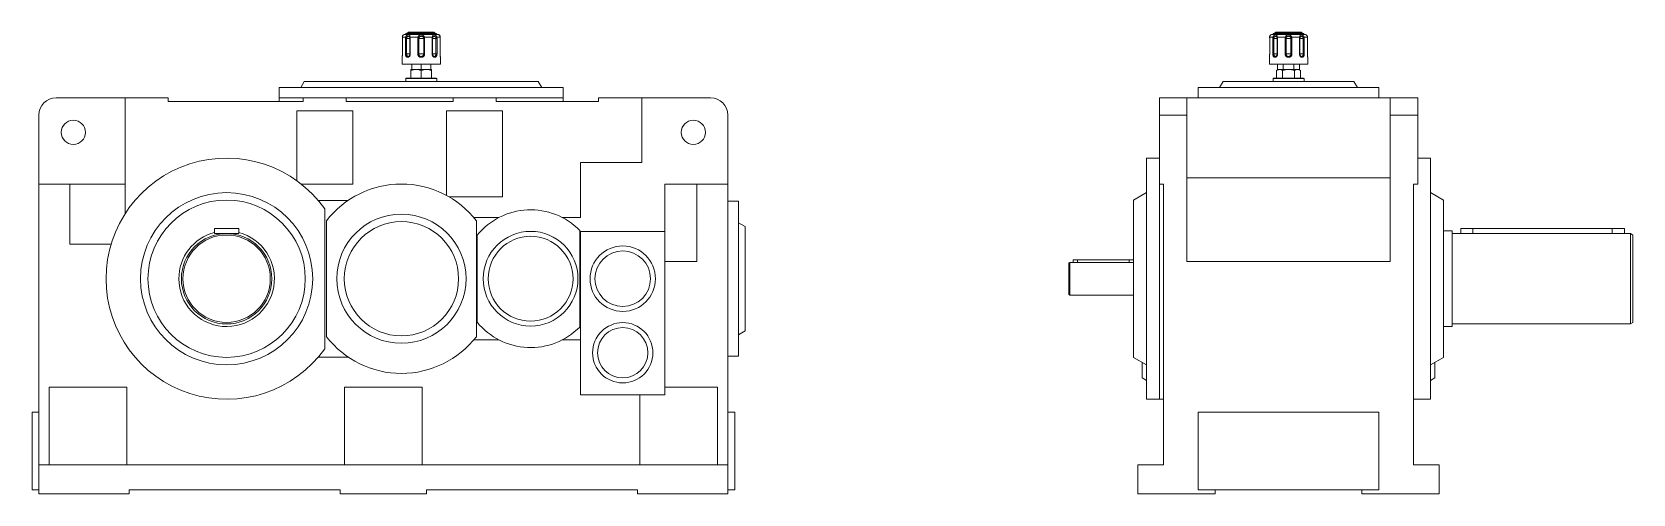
# Model space of a CAD drawing. Header units: millimetres. Extents: x 28 to 829, y 40 to 578.
# Drawn here: x 27.6 to 399.5, y 267.3 to 374.6 of the extents above; entities that cross this region are included whole.
import ezdxf

# ---------------------------------------------------------------- set-up
doc = ezdxf.new("R2010")
doc.units = ezdxf.units.MM

msp = doc.modelspace()

# ---------------------------------------------------------------- linework, layer by layer
at = {"color": 7, "linetype": 'Continuous', "lineweight": 18}
for p, q in [((113.63, 373.35), (114.4, 373.35)), ((113.64, 373.05), (113.64, 369.45)), ((113.64, 373.05), (113.64, 369.45)), ((113.64, 373.05), (113.64, 373.05)), ((114.17, 373.95), (121.87, 373.95)), ((114.43, 374.1), (114.37, 374)), ((114.37, 369.45), (114.37, 373.05)), ((114.37, 373.05), (114.62, 373.05)), ((114.62, 373.05), (114.62, 369.45)), ((114.69, 374.25), (121.35, 374.25)), ((114.93, 374.4), (114.87, 374.3)), ((115.19, 374.55), (120.85, 374.55)), ((115.4, 373.05), (115.4, 369.45)), ((115.43, 373.35), (117.29, 373.35)), ((115.48, 373.05), (115.48, 369.45)), ((117.23, 369.45), (117.23, 373.05)), ((117.23, 373.05), (117.46, 373.05)), ((117.46, 373.05), (117.46, 369.45)), ((117.46, 373.05), (118.59, 373.05)), ((118.81, 373.05), (118.59, 373.05)), ((118.59, 369.45), (118.59, 373.05)), ((118.75, 373.35), (120.61, 373.35)), ((118.81, 373.05), (118.81, 369.45)), ((120.56, 369.45), (120.56, 373.05)), ((120.65, 369.45), (120.65, 373.05)), ((121.17, 374.3), (121.11, 374.4)), ((121.43, 369.45), (121.43, 373.05)), ((121.68, 373.05), (121.43, 373.05)), ((121.67, 374), (121.61, 374.1)), ((121.64, 373.35), (122.41, 373.35)), ((121.68, 373.05), (121.68, 369.45)), ((122.4, 369.45), (122.4, 373.05)), ((122.4, 369.45), (122.4, 373.05)), ((122.4, 373.05), (122.4, 373.05)), ((315.06, 373.35), (315.83, 373.35)), ((315.07, 373.05), (315.07, 369.45)), ((315.07, 373.05), (315.07, 369.45)), ((315.07, 373.05), (315.07, 373.05)), ((315.6, 373.95), (323.3, 373.95)), ((315.86, 374.1), (315.8, 374)), ((315.8, 369.45), (315.8, 373.05)), ((315.8, 373.05), (316.05, 373.05)), ((316.05, 373.05), (316.05, 369.45)), ((316.12, 374.25), (322.78, 374.25)), ((316.36, 374.4), (316.3, 374.3)), ((316.62, 374.55), (322.28, 374.55)), ((316.83, 373.05), (316.83, 369.45)), ((316.86, 373.35), (318.72, 373.35)), ((316.91, 373.05), (316.91, 369.45)), ((318.66, 369.45), (318.66, 373.05)), ((318.66, 373.05), (318.89, 373.05)), ((318.89, 373.05), (318.89, 369.45)), ((318.89, 373.05), (320.02, 373.05)), ((320.24, 373.05), (320.02, 373.05)), ((320.02, 369.45), (320.02, 373.05)), ((320.18, 373.35), (322.04, 373.35)), ((320.24, 373.05), (320.24, 369.45)), ((321.99, 369.45), (321.99, 373.05)), ((322.08, 369.45), (322.08, 373.05)), ((322.6, 374.3), (322.54, 374.4)), ((322.86, 369.45), (322.86, 373.05)), ((323.11, 373.05), (322.86, 373.05)), ((323.1, 374), (323.04, 374.1)), ((323.07, 373.35), (323.84, 373.35)), ((323.11, 373.05), (323.11, 369.45)), ((323.83, 369.45), (323.83, 373.05)), ((323.83, 369.45), (323.83, 373.05)), ((323.83, 373.05), (323.83, 373.05)), ((113.57, 368.69), (113.57, 367.05)), ((114.37, 369.45), (114.62, 369.45)), ((117.23, 369.45), (117.46, 369.45)), ((117.46, 369.45), (118.59, 369.45)), ((118.81, 369.45), (118.59, 369.45)), ((121.68, 369.45), (121.43, 369.45)), ((122.47, 367.05), (122.47, 368.69)), ((315, 368.69), (315, 367.05)), ((315.8, 369.45), (316.05, 369.45)), ((318.66, 369.45), (318.89, 369.45)), ((318.89, 369.45), (320.02, 369.45)), ((320.24, 369.45), (320.02, 369.45)), ((323.11, 369.45), (322.86, 369.45)), ((323.9, 367.05), (323.9, 368.69)), ((113.57, 367.05), (122.47, 367.05)), ((115.62, 365.85), (115.82, 365.85)), ((115.62, 363.85), (115.62, 365.64)), ((115.82, 367.05), (115.82, 365.85)), ((115.82, 365.85), (116.09, 365.85)), ((116.09, 365.85), (116.82, 365.85)), ((116.82, 365.85), (117.75, 365.85)), ((117.75, 365.85), (118.02, 365.85)), ((118.02, 367.05), (118.02, 365.85)), ((118.02, 365.85), (118.29, 365.85)), ((118.02, 363.85), (118.02, 365.64)), ((118.29, 365.85), (119.22, 365.85)), ((119.22, 365.85), (119.95, 365.85)), ((119.95, 365.85), (120.22, 365.85)), ((120.22, 367.05), (120.22, 365.85)), ((120.22, 365.85), (120.42, 365.85)), ((120.42, 363.85), (120.42, 365.64)), ((315, 367.05), (323.9, 367.05)), ((317.05, 365.85), (316.68, 365.64)), ((316.68, 363.85), (316.68, 365.64)), ((316.91, 367.05), (316.91, 365.85)), ((316.91, 365.85), (317.07, 365.85)), ((317.07, 365.85), (317.37, 365.85)), ((317.37, 365.85), (318.03, 365.85)), ((318.03, 365.85), (318.18, 365.85)), ((318.07, 363.85), (318.07, 365.64)), ((318.18, 367.05), (318.18, 365.85)), ((318.18, 365.85), (318.49, 365.85)), ((318.49, 365.85), (319.45, 365.85)), ((319.45, 365.85), (320.41, 365.85)), ((320.41, 365.85), (320.72, 365.85)), ((320.72, 367.05), (320.72, 365.85)), ((320.72, 365.85), (320.88, 365.85)), ((320.84, 363.85), (320.84, 365.64)), ((320.88, 365.85), (321.53, 365.85)), ((321.53, 365.85), (321.84, 365.85)), ((321.84, 365.85), (321.99, 365.85)), ((322.22, 365.64), (321.85, 365.85)), ((321.99, 367.05), (321.99, 365.85)), ((322.22, 363.85), (322.22, 365.64)), ((85.02, 361.65), (85.02, 359.25)), ((85.02, 361.65), (151.02, 361.65)), ((90.83, 363.05), (90.02, 361.65)), ((90.83, 363.05), (145.21, 363.05)), ((114.52, 363.85), (114.42, 363.75)), ((114.42, 363.75), (114.42, 363.05)), ((121.62, 363.75), (114.42, 363.75)), ((114.52, 363.85), (121.52, 363.85)), ((121.62, 363.75), (121.52, 363.85)), ((121.62, 363.05), (121.62, 363.75)), ((145.21, 363.05), (146.02, 361.65)), ((151.02, 361.65), (151.02, 359.25)), ((298.45, 361.65), (298.45, 359.25)), ((298.45, 361.65), (340.45, 361.65)), ((304.26, 363.05), (303.45, 361.65)), ((304.26, 363.05), (334.64, 363.05)), ((315.95, 363.85), (315.85, 363.75)), ((315.85, 363.75), (315.85, 363.05)), ((319.45, 363.75), (315.85, 363.75)), ((315.95, 363.85), (319.45, 363.85)), ((319.45, 363.85), (322.95, 363.85)), ((323.05, 363.75), (319.45, 363.75)), ((323.05, 363.75), (322.95, 363.85)), ((323.05, 363.05), (323.05, 363.75)), ((334.64, 363.05), (335.45, 361.65)), ((340.45, 361.65), (340.45, 359.25)), ((33.22, 359.25), (49.22, 359.25)), ((49.22, 359.25), (49.22, 339.25)), ((49.22, 359.25), (59.22, 359.25)), ((59.22, 359.25), (59.22, 358.45)), ((59.22, 358.45), (90.62, 358.45)), ((85.02, 359.25), (85.02, 358.45)), ((85.02, 359.25), (90.62, 359.25)), ((90.62, 359.25), (90.62, 358.45)), ((90.62, 359.25), (100.62, 359.25)), ((100.62, 359.25), (100.62, 358.45)), ((100.62, 359.25), (125.42, 359.25)), ((100.62, 358.45), (125.42, 358.45)), ((125.42, 359.25), (125.42, 358.45)), ((125.42, 359.25), (135.42, 359.25)), ((135.42, 359.25), (135.42, 358.45)), ((135.42, 359.25), (151.02, 359.25)), ((135.42, 358.45), (159.22, 358.45)), ((151.02, 359.25), (151.02, 358.45)), ((159.22, 359.25), (159.22, 358.45)), ((159.22, 359.25), (169.22, 359.25)), ((169.22, 344.25), (169.22, 359.25)), ((169.22, 359.25), (185.22, 359.25)), ((289.45, 359.25), (295.85, 359.25)), ((289.45, 355.25), (289.45, 359.25)), ((295.85, 359.25), (295.85, 355.25)), ((343.05, 359.25), (295.85, 359.25)), ((343.05, 359.25), (349.45, 359.25)), ((343.05, 355.25), (343.05, 359.25)), ((349.45, 359.25), (349.45, 355.25)), ((29.22, 339.25), (29.22, 355.25)), ((102.12, 356.25), (89.12, 356.25)), ((89.12, 356.25), (89.12, 340.02)), ((102.12, 356.25), (102.12, 339.25)), ((136.92, 356.25), (123.92, 356.25)), ((123.92, 356.25), (123.92, 336.58)), ((136.92, 356.25), (136.92, 336.25)), ((189.22, 355.25), (189.22, 339.25)), ((289.45, 339.25), (289.45, 355.25)), ((295.85, 355.25), (289.45, 355.25)), ((295.85, 321.25), (295.85, 355.25)), ((343.05, 321.25), (343.05, 355.25)), ((349.45, 355.25), (343.05, 355.25)), ((349.45, 339.25), (349.45, 355.25)), ((155.02, 331.45), (155.02, 344.25)), ((155.02, 344.25), (169.22, 344.25)), ((289.45, 345.25), (286.45, 345.25)), ((286.45, 289.25), (286.45, 345.25)), ((352.45, 345.25), (349.45, 345.25)), ((352.45, 289.25), (352.45, 345.25)), ((49.22, 339.25), (29.22, 339.25)), ((29.22, 274.05), (29.22, 339.25)), ((36.42, 339.25), (36.42, 325.25)), ((49.22, 339.25), (49.22, 332.32)), ((102.12, 339.25), (90.14, 339.25)), ((189.22, 339.25), (174.62, 339.25)), ((174.62, 339.25), (174.62, 328.25)), ((182.02, 339.25), (182.02, 321.25)), ((189.22, 274.05), (189.22, 339.25)), ((289.45, 289.25), (289.45, 339.25)), ((289.45, 339.25), (290.45, 339.25)), ((290.45, 274.05), (290.45, 339.25)), ((343.05, 340.65), (295.85, 340.65)), ((349.45, 339.25), (348.45, 339.25)), ((348.45, 274.05), (348.45, 339.25)), ((94.1, 335.45), (101.06, 335.45)), ((136.92, 336.25), (124.51, 336.25)), ((191.72, 335.25), (189.22, 335.25)), ((191.72, 335.25), (191.72, 299.25)), ((286.45, 337.25), (283.45, 335.52)), ((283.45, 317.25), (283.45, 335.52)), ((355.45, 335.52), (352.45, 337.25)), ((355.45, 317.25), (355.45, 335.52)), ((95.62, 333.5), (95.62, 301)), ((130.22, 331.45), (136.05, 331.45)), ((150.79, 331.45), (155.02, 331.45)), ((70.02, 328.95), (70.02, 327.75)), ((70.02, 328.95), (75.62, 328.95)), ((70.02, 327.75), (75.62, 327.75)), ((75.62, 328.95), (75.62, 327.75)), ((96.02, 303.79), (96.02, 330.71)), ((130.82, 330.71), (130.82, 303.79)), ((131.02, 307.14), (131.02, 327.36)), ((154.82, 328.48), (154.82, 306.02)), ((155.02, 290.25), (155.02, 328.25)), ((155.02, 328.25), (174.62, 328.25)), ((174.62, 328.25), (174.62, 290.25)), ((193.22, 329.38), (191.72, 330.25)), ((193.22, 329.38), (193.22, 305.12)), ((357.45, 328.35), (355.45, 328.35)), ((357.45, 317.25), (357.45, 328.35)), ((359.45, 327.75), (357.45, 327.75)), ((359.45, 328.95), (359.45, 327.75)), ((359.45, 328.95), (362.25, 328.95)), ((359.45, 327.75), (362.25, 327.75)), ((362.25, 328.95), (362.25, 327.75)), ((362.25, 328.95), (394.65, 328.95)), ((362.25, 327.75), (394.65, 327.75)), ((394.65, 328.95), (394.65, 327.75)), ((394.65, 328.95), (397.45, 328.95)), ((394.65, 327.75), (397.45, 327.75)), ((397.45, 327.75), (397.45, 328.95)), ((398.85, 327.75), (397.45, 327.75)), ((399.45, 327.4), (398.85, 327.75)), ((398.85, 317.25), (398.85, 327.75)), ((399.45, 317.25), (399.45, 327.4)), ((45.99, 325.25), (36.42, 325.25)), ((174.62, 321.25), (182.02, 321.25)), ((268.65, 321.05), (268.45, 320.94)), ((268.45, 320.94), (268.45, 313.57)), ((269.45, 321.05), (268.65, 321.05)), ((268.65, 321.05), (268.65, 313.45)), ((269.45, 321.65), (269.45, 321.05)), ((269.45, 321.65), (270.45, 321.65)), ((269.45, 321.05), (270.45, 321.05)), ((270.45, 321.65), (270.45, 321.05)), ((270.45, 321.65), (282.45, 321.65)), ((270.45, 321.05), (282.45, 321.05)), ((282.45, 321.65), (282.45, 321.05)), ((282.45, 321.65), (283.45, 321.65)), ((282.45, 321.05), (283.45, 321.05)), ((343.05, 321.25), (295.85, 321.25)), ((283.45, 298.98), (283.45, 317.25)), ((355.45, 298.98), (355.45, 317.25)), ((357.45, 306.15), (357.45, 317.25)), ((398.85, 306.75), (398.85, 317.25)), ((399.45, 307.1), (399.45, 317.25)), ((268.45, 313.57), (268.65, 313.45)), ((268.65, 313.45), (283.45, 313.45)), ((191.72, 304.25), (193.22, 305.12)), ((355.45, 306.15), (357.45, 306.15)), ((357.45, 306.75), (398.85, 306.75)), ((398.85, 306.75), (399.45, 307.1)), ((136.05, 303.05), (130.22, 303.05)), ((155.02, 303.05), (150.79, 303.05)), ((101.06, 299.05), (94.1, 299.05)), ((189.22, 299.25), (191.72, 299.25)), ((283.45, 298.98), (286.45, 297.25)), ((285.45, 294.21), (285.45, 297.83)), ((352.45, 297.25), (355.45, 298.98)), ((353.45, 294.21), (353.45, 297.83)), ((285.45, 294.21), (286.45, 293.63)), ((352.45, 293.63), (353.45, 294.21)), ((49.62, 292.05), (31.62, 292.05)), ((31.62, 292.05), (31.62, 274.05)), ((49.62, 292.05), (49.62, 274.05)), ((118.22, 292.05), (100.22, 292.05)), ((100.22, 292.05), (100.22, 274.05)), ((118.22, 292.05), (118.22, 274.05)), ((174.62, 290.25), (155.02, 290.25)), ((168.82, 290.25), (168.82, 274.05)), ((186.82, 292.05), (174.62, 292.05)), ((186.82, 292.05), (186.82, 274.05)), ((286.45, 289.25), (289.45, 289.25)), ((289.45, 289.25), (290.45, 289.25)), ((348.45, 289.25), (352.45, 289.25)), ((27.62, 268.25), (27.62, 286.25)), ((27.62, 286.25), (29.22, 286.25)), ((190.82, 286.25), (189.22, 286.25)), ((190.82, 268.25), (190.82, 286.25)), ((298.45, 286.25), (298.45, 268.25)), ((340.45, 286.25), (298.45, 286.25)), ((340.45, 268.25), (340.45, 286.25)), ((29.22, 267.25), (29.22, 274.05)), ((189.22, 274.05), (29.22, 274.05)), ((189.22, 267.25), (189.22, 274.05)), ((284.45, 274.05), (284.45, 267.25)), ((290.45, 274.05), (284.45, 274.05)), ((354.45, 274.05), (348.45, 274.05)), ((354.45, 267.25), (354.45, 274.05)), ((27.62, 268.25), (29.22, 268.25)), ((50.22, 268.25), (50.22, 267.25)), ((99.22, 268.25), (50.22, 268.25)), ((99.22, 267.25), (99.22, 268.25)), ((119.22, 268.25), (119.22, 267.25)), ((168.22, 268.25), (119.22, 268.25)), ((168.22, 267.25), (168.22, 268.25)), ((190.82, 268.25), (189.22, 268.25)), ((298.45, 268.25), (340.45, 268.25)), ((302.45, 267.25), (302.45, 268.25)), ((336.45, 268.25), (336.45, 267.25)), ((50.22, 267.25), (29.22, 267.25)), ((119.22, 267.25), (99.22, 267.25)), ((189.22, 267.25), (168.22, 267.25)), ((284.45, 267.25), (302.45, 267.25)), ((336.45, 267.25), (354.45, 267.25))]:
    msp.add_line(p, q, dxfattribs=at)
at = {"color": 8, "linetype": 'Continuous', "lineweight": 18}
for p, q in [((114.37, 374), (121.67, 374)), ((114.43, 374.1), (121.61, 374.1)), ((114.62, 373.05), (115.4, 373.05)), ((114.87, 374.3), (121.17, 374.3)), ((114.93, 374.4), (121.11, 374.4)), ((115.48, 373.05), (115.4, 373.05)), ((120.56, 373.05), (120.65, 373.05)), ((120.65, 373.05), (121.43, 373.05)), ((315.8, 374), (323.1, 374)), ((315.86, 374.1), (323.04, 374.1)), ((316.05, 373.05), (316.83, 373.05)), ((316.3, 374.3), (322.6, 374.3)), ((316.36, 374.4), (322.54, 374.4)), ((316.91, 373.05), (316.83, 373.05)), ((321.99, 373.05), (322.08, 373.05)), ((322.08, 373.05), (322.86, 373.05)), ((113.64, 369.45), (113.64, 369.45)), ((114.62, 369.45), (115.4, 369.45)), ((115.48, 369.45), (115.4, 369.45)), ((120.56, 369.45), (120.65, 369.45)), ((120.64, 369.45), (121.43, 369.45)), ((122.4, 369.45), (122.4, 369.45)), ((315.07, 369.45), (315.07, 369.45)), ((316.05, 369.45), (316.83, 369.45)), ((316.91, 369.45), (316.83, 369.45)), ((321.99, 369.45), (322.08, 369.45)), ((322.07, 369.45), (322.86, 369.45)), ((323.83, 369.45), (323.83, 369.45))]:
    msp.add_line(p, q, dxfattribs=at)
at = {"color": 8, "linetype": 'Continuous', "lineweight": 18, "flags": 128}
for points in [[(115.43, 373.35), (115.41, 373.34), (115.39, 373.32), (115.37, 373.31), (115.36, 373.3), (115.36, 373.29), (115.36, 373.29)], [(120.61, 373.35), (120.63, 373.34), (120.65, 373.32), (120.67, 373.31), (120.68, 373.3), (120.68, 373.29), (120.68, 373.29)], [(316.86, 373.35), (316.84, 373.34), (316.82, 373.32), (316.8, 373.31), (316.79, 373.3), (316.79, 373.29), (316.79, 373.29)], [(322.04, 373.35), (322.06, 373.34), (322.08, 373.32), (322.1, 373.31), (322.11, 373.3), (322.11, 373.29), (322.11, 373.29)]]:
    msp.add_lwpolyline(points, dxfattribs=at)
at = {"color": 7, "linetype": 'Continuous', "lineweight": 18}
for centre, radius in [((37.22, 351.25), 2.8), ((181.22, 351.25), 2.8), ((72.82, 317.25), 20), ((72.82, 317.25), 18.27), ((113.42, 317.25), 15), ((72.82, 317.25), 10.5), ((72.82, 317.25), 10.15), ((113.42, 317.25), 13.27), ((143.42, 317.25), 11), ((143.42, 317.25), 9.85), ((164.82, 317.25), 7.6), ((164.82, 317.25), 6.45), ((164.82, 300.05), 7), ((164.82, 300.05), 5.85)]:
    msp.add_circle(centre, radius, dxfattribs=at)
for centre, radius, start, end in [((114.17, 373.35), 0.6, 90, 113.7022), ((114.29, 374.05), 0.1, 270, 330), ((114.68, 373.8), 0.53, 238.928, 266.3819), ((114.69, 373.95), 0.3, 90, 150), ((114.78, 374.35), 0.1, 270, 330), ((115.19, 374.25), 0.3, 90, 150), ((117.96, 374.88), 1.67, 246.2679, 253.8319), ((118.08, 374.88), 1.67, 286.1681, 293.7321), ((120.85, 374.25), 0.3, 30, 90), ((121.26, 374.35), 0.1, 210, 270), ((121.35, 373.95), 0.3, 30, 90), ((121.37, 373.8), 0.53, 273.6181, 301.072), ((121.76, 374.05), 0.1, 210, 270), ((121.87, 373.35), 0.6, 66.32, 90), ((315.6, 373.35), 0.6, 90, 113.7022), ((315.72, 374.05), 0.1, 270, 330), ((316.11, 373.8), 0.53, 238.928, 266.3819), ((316.12, 373.95), 0.3, 90, 150), ((316.21, 374.35), 0.1, 270, 330), ((316.62, 374.25), 0.3, 90, 150), ((319.39, 374.88), 1.67, 246.2679, 253.8319), ((319.51, 374.88), 1.67, 286.1681, 293.7321), ((322.28, 374.25), 0.3, 30, 90), ((322.69, 374.35), 0.1, 210, 270), ((322.78, 373.95), 0.3, 30, 90), ((322.8, 373.8), 0.53, 273.6181, 301.072), ((323.19, 374.05), 0.1, 210, 270), ((323.3, 373.35), 0.6, 66.32, 90), ((323.8, 373.34), 0.0387, 293.607, 15.8128), ((33.22, 355.25), 4, 90, 180), ((185.22, 355.25), 4, 0, 90), ((72.82, 317.25), 28, 35.4832, 324.5168), ((113.42, 317.25), 22, 37.7295, 142.2705), ((143.42, 317.25), 16, 44.5613, 140.805), ((72.82, 317.25), 11.1, 104.6108, 180), ((72.82, 317.25), 11.1, 180, 75.3892), ((143.42, 317.25), 16, 219.195, 315.4387), ((113.42, 317.25), 22, 217.7295, 322.2705)]:
    msp.add_arc(centre, radius, start, end, dxfattribs=at)
for points, knots in [([(113.91, 373.89), (113.91, 373.89), (113.91, 373.89), (113.88, 373.87), (113.8, 373.81), (113.71, 373.71), (113.65, 373.56), (113.62, 373.42), (113.63, 373.34), (113.63, 373.33)], [0, 0, 0, 0, 0.03413, 0.182067, 0.338095, 0.560519, 0.753533, 0.938238, 1, 1, 1, 1]), ([(113.63, 373.35), (113.63, 373.3), (113.64, 373.25), (113.64, 373.15), (113.64, 373.1), (113.64, 373.05)], [0, 0, 0, 0, 0.5, 0.5, 1, 1, 1, 1]), ([(113.93, 373.9), (113.93, 373.9), (113.92, 373.9), (113.92, 373.9), (113.92, 373.89), (113.92, 373.89), (113.91, 373.89), (113.91, 373.89), (113.91, 373.89), (113.89, 373.88), (113.87, 373.87)], [0, 0, 0, 0, 0.023082, 0.047546, 0.0633, 0.080004, 0.107234, 0.170411, 0.43805, 1, 1, 1, 1]), ([(114.37, 373.05), (114.37, 373.1), (114.37, 373.15), (114.38, 373.25), (114.39, 373.3), (114.4, 373.35)], [0, 0, 0, 0, 0.5, 0.5, 1, 1, 1, 1]), ([(114.4, 373.35), (114.41, 373.39), (114.42, 373.43), (114.45, 373.51), (114.48, 373.55), (114.52, 373.62), (114.55, 373.65), (114.61, 373.71), (114.65, 373.74), (114.72, 373.79), (114.76, 373.81), (114.83, 373.84), (114.87, 373.86), (114.95, 373.88), (114.99, 373.89), (115.06, 373.9), (115.1, 373.9), (115.16, 373.9), (115.19, 373.9), (115.23, 373.89), (115.25, 373.88), (115.28, 373.86), (115.29, 373.84), (115.32, 373.81), (115.33, 373.79), (115.35, 373.72), (115.36, 373.66), (115.39, 373.55), (115.4, 373.51), (115.41, 373.43), (115.42, 373.39), (115.43, 373.35)], [0, 0, 0, 0, 0.0625, 0.0625, 0.125, 0.125, 0.1875, 0.1875, 0.25, 0.25, 0.3125, 0.3125, 0.375, 0.375, 0.4375, 0.4375, 0.5, 0.5, 0.5625, 0.5625, 0.625, 0.625, 0.6875, 0.6875, 0.75, 0.75, 0.875, 0.875, 0.9375, 0.9375, 1, 1, 1, 1]), ([(114.64, 373.28), (114.63, 373.24), (114.63, 373.2), (114.62, 373.13), (114.62, 373.09), (114.62, 373.05)], [0, 0, 0, 0, 0.5, 0.5, 1, 1, 1, 1]), ([(115.26, 373.51), (115.26, 373.51), (115.26, 373.51), (115.28, 373.49), (115.31, 373.43), (115.34, 373.36), (115.35, 373.3), (115.36, 373.29)], [0, 0, 0, 0, 0.089589, 0.36059, 0.60539, 0.873175, 1, 1, 1, 1]), ([(115.35, 373.28), (115.37, 373.26), (115.39, 373.18), (115.39, 373.1), (115.39, 373.05)], [0, 0, 0, 0, 0.4036512, 1, 1, 1, 1]), ([(115.43, 373.35), (115.45, 373.3), (115.46, 373.25), (115.48, 373.15), (115.48, 373.1), (115.48, 373.05)], [0, 0, 0, 0, 0.5, 0.5, 1, 1, 1, 1]), ([(117.23, 373.05), (117.23, 373.1), (117.24, 373.15), (117.26, 373.25), (117.27, 373.3), (117.29, 373.35)], [0, 0, 0, 0, 0.5, 0.5, 1, 1, 1, 1]), ([(117.29, 373.35), (117.3, 373.39), (117.32, 373.43), (117.36, 373.51), (117.38, 373.55), (117.42, 373.62), (117.45, 373.65), (117.5, 373.71), (117.53, 373.74), (117.59, 373.79), (117.63, 373.81), (117.7, 373.84), (117.73, 373.86), (117.81, 373.88), (117.85, 373.89), (117.93, 373.9), (117.98, 373.9), (118.06, 373.9), (118.11, 373.9), (118.19, 373.89), (118.23, 373.88), (118.31, 373.86), (118.35, 373.84), (118.42, 373.81), (118.45, 373.79), (118.54, 373.72), (118.6, 373.66), (118.67, 373.55), (118.69, 373.51), (118.72, 373.43), (118.74, 373.39), (118.75, 373.35)], [0, 0, 0, 0, 0.0625, 0.0625, 0.125, 0.125, 0.1875, 0.1875, 0.25, 0.25, 0.3125, 0.3125, 0.375, 0.375, 0.4375, 0.4375, 0.5, 0.5, 0.5625, 0.5625, 0.625, 0.625, 0.6875, 0.6875, 0.75, 0.75, 0.875, 0.875, 0.9375, 0.9375, 1, 1, 1, 1]), ([(117.5, 373.28), (117.49, 373.24), (117.47, 373.2), (117.46, 373.13), (117.46, 373.09), (117.46, 373.05)], [0, 0, 0, 0, 0.5, 0.5, 1, 1, 1, 1]), ([(118.54, 373.28), (118.53, 373.3), (118.52, 373.32), (118.49, 373.37), (118.47, 373.39), (118.44, 373.43), (118.42, 373.44), (118.37, 373.47), (118.35, 373.49), (118.28, 373.52), (118.23, 373.53), (118.13, 373.55), (118.07, 373.55), (117.99, 373.55), (117.97, 373.55), (117.91, 373.55), (117.89, 373.54), (117.84, 373.53), (117.81, 373.53), (117.76, 373.52), (117.74, 373.51), (117.69, 373.49), (117.67, 373.47), (117.63, 373.44), (117.61, 373.43), (117.55, 373.37), (117.52, 373.33), (117.5, 373.28)], [0, 0, 0, 0, 0.0625, 0.0625, 0.125, 0.125, 0.1875, 0.1875, 0.25, 0.25, 0.375, 0.375, 0.5, 0.5, 0.5625, 0.5625, 0.625, 0.625, 0.6875, 0.6875, 0.75, 0.75, 0.8125, 0.8125, 0.875, 0.875, 1, 1, 1, 1]), ([(118.59, 373.05), (118.59, 373.09), (118.58, 373.13), (118.57, 373.2), (118.56, 373.24), (118.54, 373.28)], [0, 0, 0, 0, 0.5, 0.5, 1, 1, 1, 1]), ([(118.75, 373.35), (118.77, 373.3), (118.79, 373.25), (118.81, 373.15), (118.81, 373.1), (118.81, 373.05)], [0, 0, 0, 0, 0.5, 0.5, 1, 1, 1, 1]), ([(120.56, 373.05), (120.56, 373.1), (120.56, 373.15), (120.58, 373.25), (120.59, 373.3), (120.61, 373.35)], [0, 0, 0, 0, 0.5, 0.5, 1, 1, 1, 1]), ([(120.61, 373.35), (120.62, 373.39), (120.63, 373.43), (120.65, 373.51), (120.65, 373.55), (120.67, 373.62), (120.68, 373.65), (120.69, 373.71), (120.7, 373.74), (120.72, 373.79), (120.73, 373.81), (120.75, 373.84), (120.76, 373.86), (120.79, 373.88), (120.81, 373.89), (120.85, 373.9), (120.88, 373.9), (120.94, 373.9), (120.98, 373.9), (121.05, 373.89), (121.09, 373.88), (121.17, 373.86), (121.21, 373.84), (121.29, 373.81), (121.32, 373.79), (121.43, 373.72), (121.49, 373.66), (121.57, 373.55), (121.59, 373.51), (121.62, 373.43), (121.63, 373.39), (121.64, 373.35)], [0, 0, 0, 0, 0.0625, 0.0625, 0.125, 0.125, 0.1875, 0.1875, 0.25, 0.25, 0.3125, 0.3125, 0.375, 0.375, 0.4375, 0.4375, 0.5, 0.5, 0.5625, 0.5625, 0.625, 0.625, 0.6875, 0.6875, 0.75, 0.75, 0.875, 0.875, 0.9375, 0.9375, 1, 1, 1, 1]), ([(120.65, 373.05), (120.65, 373.09), (120.65, 373.17), (120.67, 373.24), (120.69, 373.29)], [0, 0, 0, 0, 0.436817, 1, 1, 1, 1]), ([(120.68, 373.29), (120.7, 373.32), (120.72, 373.39), (120.75, 373.47), (120.78, 373.51), (120.78, 373.51), (120.78, 373.51)], [0, 0, 0, 0, 0.276478, 0.55201, 0.81128, 1, 1, 1, 1]), ([(121.43, 373.05), (121.43, 373.09), (121.42, 373.13), (121.42, 373.2), (121.41, 373.24), (121.4, 373.28)], [0, 0, 0, 0, 0.5, 0.5, 1, 1, 1, 1]), ([(121.64, 373.35), (121.65, 373.3), (121.66, 373.25), (121.67, 373.15), (121.68, 373.1), (121.68, 373.05)], [0, 0, 0, 0, 0.5, 0.5, 1, 1, 1, 1]), ([(122.41, 373.34), (122.41, 373.34), (122.42, 373.4), (122.4, 373.52), (122.35, 373.67), (122.27, 373.79), (122.18, 373.86), (122.13, 373.89), (122.14, 373.89), (122.12, 373.9), (122.12, 373.9), (122.11, 373.9), (122.11, 373.9)], [0, 0, 0, 0, 0.0108036, 0.1868923, 0.3676441, 0.555753, 0.7493322, 0.9085333, 0.9848579, 0.9888943, 0.9939439, 1, 1, 1, 1]), ([(122.41, 373.35), (122.41, 373.4), (122.41, 373.52), (122.34, 373.69), (122.23, 373.83), (122.12, 373.89), (122.12, 373.9), (122.11, 373.9)], [0, 0, 0, 0, 0.151402, 0.353375, 0.606189, 0.861002, 1, 1, 1, 1]), ([(122.4, 373.05), (122.4, 373.1), (122.4, 373.15), (122.41, 373.25), (122.41, 373.3), (122.41, 373.35)], [0, 0, 0, 0, 0.5, 0.5, 1, 1, 1, 1]), ([(315.34, 373.89), (315.34, 373.89), (315.34, 373.89), (315.31, 373.87), (315.23, 373.81), (315.14, 373.71), (315.08, 373.56), (315.05, 373.42), (315.06, 373.34), (315.06, 373.33)], [0, 0, 0, 0, 0.03413, 0.182067, 0.338095, 0.560519, 0.753533, 0.938238, 1, 1, 1, 1]), ([(315.25, 373.82), (315.24, 373.81), (315.2, 373.78), (315.13, 373.68), (315.07, 373.53), (315.05, 373.41), (315.06, 373.34), (315.06, 373.34)], [0, 0, 0, 0, 0.109557, 0.410495, 0.695556, 0.966626, 1, 1, 1, 1]), ([(315.06, 373.35), (315.06, 373.3), (315.07, 373.25), (315.07, 373.15), (315.07, 373.1), (315.07, 373.05)], [0, 0, 0, 0, 0.5, 0.5, 1, 1, 1, 1]), ([(315.36, 373.9), (315.36, 373.9), (315.35, 373.9), (315.35, 373.9), (315.35, 373.89), (315.35, 373.89), (315.34, 373.89), (315.34, 373.89), (315.34, 373.89), (315.31, 373.87), (315.27, 373.85), (315.27, 373.84)], [0, 0, 0, 0, 0.0166959, 0.0343911, 0.0457868, 0.0578688, 0.0775648, 0.1232624, 0.3168523, 0.810147, 1, 1, 1, 1]), ([(315.8, 373.05), (315.8, 373.1), (315.8, 373.15), (315.81, 373.25), (315.82, 373.3), (315.83, 373.35)], [0, 0, 0, 0, 0.5, 0.5, 1, 1, 1, 1]), ([(315.83, 373.35), (315.84, 373.39), (315.85, 373.43), (315.88, 373.51), (315.91, 373.55), (315.95, 373.62), (315.98, 373.65), (316.04, 373.71), (316.08, 373.74), (316.15, 373.79), (316.19, 373.81), (316.26, 373.84), (316.3, 373.86), (316.38, 373.88), (316.42, 373.89), (316.49, 373.9), (316.53, 373.9), (316.59, 373.9), (316.62, 373.9), (316.66, 373.89), (316.68, 373.88), (316.71, 373.86), (316.72, 373.84), (316.75, 373.81), (316.76, 373.79), (316.78, 373.72), (316.79, 373.66), (316.82, 373.55), (316.83, 373.51), (316.84, 373.43), (316.85, 373.39), (316.86, 373.35)], [0, 0, 0, 0, 0.0625, 0.0625, 0.125, 0.125, 0.1875, 0.1875, 0.25, 0.25, 0.3125, 0.3125, 0.375, 0.375, 0.4375, 0.4375, 0.5, 0.5, 0.5625, 0.5625, 0.625, 0.625, 0.6875, 0.6875, 0.75, 0.75, 0.875, 0.875, 0.9375, 0.9375, 1, 1, 1, 1]), ([(316.07, 373.28), (316.06, 373.24), (316.06, 373.2), (316.05, 373.13), (316.05, 373.09), (316.05, 373.05)], [0, 0, 0, 0, 0.5, 0.5, 1, 1, 1, 1]), ([(316.69, 373.51), (316.69, 373.51), (316.69, 373.51), (316.71, 373.49), (316.74, 373.43), (316.77, 373.36), (316.78, 373.3), (316.79, 373.29)], [0, 0, 0, 0, 0.089589, 0.36059, 0.60539, 0.873175, 1, 1, 1, 1]), ([(316.78, 373.28), (316.79, 373.26), (316.82, 373.18), (316.82, 373.1), (316.82, 373.05)], [0, 0, 0, 0, 0.403651, 1, 1, 1, 1]), ([(316.86, 373.35), (316.88, 373.3), (316.89, 373.25), (316.91, 373.15), (316.91, 373.1), (316.91, 373.05)], [0, 0, 0, 0, 0.5, 0.5, 1, 1, 1, 1]), ([(318.66, 373.05), (318.66, 373.1), (318.67, 373.15), (318.69, 373.25), (318.7, 373.3), (318.72, 373.35)], [0, 0, 0, 0, 0.5, 0.5, 1, 1, 1, 1]), ([(318.72, 373.35), (318.73, 373.39), (318.75, 373.43), (318.79, 373.51), (318.81, 373.55), (318.85, 373.62), (318.88, 373.65), (318.93, 373.71), (318.96, 373.74), (319.02, 373.79), (319.06, 373.81), (319.13, 373.84), (319.16, 373.86), (319.24, 373.88), (319.28, 373.89), (319.36, 373.9), (319.41, 373.9), (319.49, 373.9), (319.54, 373.9), (319.62, 373.89), (319.66, 373.88), (319.74, 373.86), (319.78, 373.84), (319.85, 373.81), (319.88, 373.79), (319.97, 373.72), (320.03, 373.66), (320.1, 373.55), (320.12, 373.51), (320.15, 373.43), (320.17, 373.39), (320.18, 373.35)], [0, 0, 0, 0, 0.0625, 0.0625, 0.125, 0.125, 0.1875, 0.1875, 0.25, 0.25, 0.3125, 0.3125, 0.375, 0.375, 0.4375, 0.4375, 0.5, 0.5, 0.5625, 0.5625, 0.625, 0.625, 0.6875, 0.6875, 0.75, 0.75, 0.875, 0.875, 0.9375, 0.9375, 1, 1, 1, 1]), ([(318.93, 373.28), (318.91, 373.24), (318.9, 373.2), (318.89, 373.13), (318.89, 373.09), (318.89, 373.05)], [0, 0, 0, 0, 0.5, 0.5, 1, 1, 1, 1]), ([(319.97, 373.28), (319.96, 373.3), (319.95, 373.32), (319.92, 373.37), (319.9, 373.39), (319.87, 373.43), (319.85, 373.44), (319.8, 373.47), (319.78, 373.49), (319.71, 373.52), (319.66, 373.53), (319.56, 373.55), (319.5, 373.55), (319.42, 373.55), (319.4, 373.55), (319.34, 373.55), (319.32, 373.54), (319.27, 373.53), (319.24, 373.53), (319.19, 373.52), (319.17, 373.51), (319.12, 373.49), (319.1, 373.47), (319.06, 373.44), (319.04, 373.43), (318.98, 373.37), (318.95, 373.33), (318.93, 373.28)], [0, 0, 0, 0, 0.0625, 0.0625, 0.125, 0.125, 0.1875, 0.1875, 0.25, 0.25, 0.375, 0.375, 0.5, 0.5, 0.5625, 0.5625, 0.625, 0.625, 0.6875, 0.6875, 0.75, 0.75, 0.8125, 0.8125, 0.875, 0.875, 1, 1, 1, 1]), ([(320.02, 373.05), (320.02, 373.09), (320.01, 373.13), (320, 373.2), (319.99, 373.24), (319.97, 373.28)], [0, 0, 0, 0, 0.5, 0.5, 1, 1, 1, 1]), ([(320.18, 373.35), (320.2, 373.3), (320.21, 373.25), (320.24, 373.15), (320.24, 373.1), (320.24, 373.05)], [0, 0, 0, 0, 0.5, 0.5, 1, 1, 1, 1]), ([(321.99, 373.05), (321.99, 373.1), (321.99, 373.15), (322.01, 373.25), (322.02, 373.3), (322.04, 373.35)], [0, 0, 0, 0, 0.5, 0.5, 1, 1, 1, 1]), ([(322.04, 373.35), (322.05, 373.39), (322.06, 373.43), (322.08, 373.51), (322.08, 373.55), (322.1, 373.62), (322.11, 373.65), (322.12, 373.71), (322.13, 373.74), (322.15, 373.79), (322.16, 373.81), (322.18, 373.84), (322.19, 373.86), (322.22, 373.88), (322.24, 373.89), (322.28, 373.9), (322.31, 373.9), (322.37, 373.9), (322.41, 373.9), (322.48, 373.89), (322.52, 373.88), (322.6, 373.86), (322.64, 373.84), (322.72, 373.81), (322.75, 373.79), (322.86, 373.72), (322.92, 373.66), (323, 373.55), (323.02, 373.51), (323.05, 373.43), (323.06, 373.39), (323.07, 373.35)], [0, 0, 0, 0, 0.0625, 0.0625, 0.125, 0.125, 0.1875, 0.1875, 0.25, 0.25, 0.3125, 0.3125, 0.375, 0.375, 0.4375, 0.4375, 0.5, 0.5, 0.5625, 0.5625, 0.625, 0.625, 0.6875, 0.6875, 0.75, 0.75, 0.875, 0.875, 0.9375, 0.9375, 1, 1, 1, 1]), ([(322.08, 373.05), (322.08, 373.09), (322.08, 373.17), (322.1, 373.24), (322.12, 373.29)], [0, 0, 0, 0, 0.436817, 1, 1, 1, 1]), ([(322.11, 373.29), (322.13, 373.32), (322.15, 373.39), (322.18, 373.47), (322.21, 373.51), (322.21, 373.51), (322.21, 373.51)], [0, 0, 0, 0, 0.276478, 0.55201, 0.81128, 1, 1, 1, 1]), ([(322.86, 373.05), (322.86, 373.09), (322.85, 373.13), (322.84, 373.2), (322.84, 373.24), (322.83, 373.28)], [0, 0, 0, 0, 0.5, 0.5, 1, 1, 1, 1]), ([(323.07, 373.35), (323.08, 373.3), (323.09, 373.25), (323.1, 373.15), (323.11, 373.1), (323.11, 373.05)], [0, 0, 0, 0, 0.5, 0.5, 1, 1, 1, 1]), ([(323.84, 373.34), (323.84, 373.34), (323.85, 373.4), (323.83, 373.52), (323.78, 373.67), (323.7, 373.79), (323.61, 373.86), (323.56, 373.89), (323.57, 373.89), (323.55, 373.9), (323.55, 373.9), (323.54, 373.9), (323.54, 373.9)], [0, 0, 0, 0, 0.010804, 0.186892, 0.367644, 0.555753, 0.749332, 0.908533, 0.984858, 0.988894, 0.993944, 1, 1, 1, 1]), ([(323.84, 373.35), (323.84, 373.4), (323.84, 373.52), (323.77, 373.69), (323.66, 373.83), (323.55, 373.89), (323.55, 373.9), (323.54, 373.9)], [0, 0, 0, 0, 0.151402, 0.353375, 0.606189, 0.861002, 1, 1, 1, 1]), ([(323.83, 373.05), (323.83, 373.1), (323.83, 373.15), (323.83, 373.25), (323.84, 373.3), (323.84, 373.35)], [0, 0, 0, 0, 0.5, 0.5, 1, 1, 1, 1]), ([(113.64, 369.45), (113.64, 369.41), (113.64, 369.29), (113.63, 369.12), (113.61, 368.94), (113.59, 368.8), (113.58, 368.74), (113.57, 368.71), (113.57, 368.71), (113.57, 368.71), (113.57, 368.71), (113.57, 368.7), (113.57, 368.69), (113.57, 368.69), (113.57, 368.69)], [0, 0, 0, 0, 0.107251, 0.286993, 0.468576, 0.65302, 0.837714, 0.929903, 0.977641, 0.981222, 0.982711, 0.984979, 0.993984, 1, 1, 1, 1]), ([(115.48, 369.45), (115.48, 369.4), (115.48, 369.35), (115.46, 369.25), (115.45, 369.2), (115.42, 369.1), (115.39, 369.06), (115.35, 368.97), (115.32, 368.94), (115.26, 368.86), (115.23, 368.83), (115.16, 368.78), (115.13, 368.75), (115.06, 368.71), (115.02, 368.7), (114.95, 368.68), (114.91, 368.68), (114.84, 368.68), (114.8, 368.68), (114.73, 368.7), (114.7, 368.72), (114.64, 368.75), (114.61, 368.78), (114.55, 368.83), (114.53, 368.86), (114.48, 368.94), (114.46, 368.98), (114.43, 369.06), (114.41, 369.1), (114.39, 369.2), (114.38, 369.25), (114.37, 369.35), (114.37, 369.4), (114.37, 369.45)], [0, 0, 0, 0, 0.0625, 0.0625, 0.125, 0.125, 0.1875, 0.1875, 0.25, 0.25, 0.3125, 0.3125, 0.375, 0.375, 0.4375, 0.4375, 0.5, 0.5, 0.5625, 0.5625, 0.625, 0.625, 0.6875, 0.6875, 0.75, 0.75, 0.8125, 0.8125, 0.875, 0.875, 0.9375, 0.9375, 1, 1, 1, 1]), ([(115.39, 369.45), (115.39, 369.41), (115.39, 369.3), (115.34, 369.14), (115.25, 369), (115.16, 368.92), (115.11, 368.9), (115.1, 368.9)], [0, 0, 0, 0, 0.168036, 0.41279, 0.656048, 0.895063, 1, 1, 1, 1]), ([(118.81, 369.45), (118.81, 369.4), (118.81, 369.35), (118.78, 369.25), (118.77, 369.2), (118.73, 369.1), (118.7, 369.06), (118.65, 368.97), (118.61, 368.94), (118.54, 368.86), (118.5, 368.83), (118.41, 368.78), (118.37, 368.75), (118.27, 368.71), (118.22, 368.7), (118.12, 368.68), (118.07, 368.68), (117.97, 368.68), (117.92, 368.68), (117.82, 368.7), (117.77, 368.72), (117.67, 368.75), (117.63, 368.78), (117.54, 368.83), (117.5, 368.86), (117.43, 368.94), (117.39, 368.98), (117.34, 369.06), (117.31, 369.1), (117.27, 369.2), (117.26, 369.25), (117.24, 369.35), (117.23, 369.4), (117.23, 369.45)], [0, 0, 0, 0, 0.0625, 0.0625, 0.125, 0.125, 0.1875, 0.1875, 0.25, 0.25, 0.3125, 0.3125, 0.375, 0.375, 0.4375, 0.4375, 0.5, 0.5, 0.5625, 0.5625, 0.625, 0.625, 0.6875, 0.6875, 0.75, 0.75, 0.8125, 0.8125, 0.875, 0.875, 0.9375, 0.9375, 1, 1, 1, 1]), ([(117.46, 369.45), (117.46, 369.41), (117.46, 369.38), (117.47, 369.3), (117.48, 369.27), (117.51, 369.2), (117.53, 369.16), (117.57, 369.1), (117.59, 369.07), (117.64, 369.02), (117.67, 368.99), (117.73, 368.95), (117.77, 368.93), (117.87, 368.89), (117.95, 368.87), (118.06, 368.87), (118.1, 368.87), (118.17, 368.89), (118.21, 368.9), (118.27, 368.93), (118.31, 368.95), (118.37, 368.99), (118.4, 369.02), (118.45, 369.07), (118.47, 369.1), (118.51, 369.16), (118.53, 369.2), (118.56, 369.27), (118.57, 369.3), (118.58, 369.38), (118.59, 369.41), (118.59, 369.45)], [0, 0, 0, 0, 0.0625, 0.0625, 0.125, 0.125, 0.1875, 0.1875, 0.25, 0.25, 0.3125, 0.3125, 0.375, 0.375, 0.5, 0.5, 0.5625, 0.5625, 0.625, 0.625, 0.6875, 0.6875, 0.75, 0.75, 0.8125, 0.8125, 0.875, 0.875, 0.9375, 0.9375, 1, 1, 1, 1]), ([(121.68, 369.45), (121.68, 369.4), (121.67, 369.35), (121.66, 369.25), (121.65, 369.2), (121.63, 369.1), (121.61, 369.06), (121.58, 368.97), (121.56, 368.94), (121.51, 368.86), (121.49, 368.83), (121.43, 368.78), (121.4, 368.75), (121.34, 368.71), (121.31, 368.7), (121.24, 368.68), (121.2, 368.68), (121.13, 368.68), (121.09, 368.68), (121.02, 368.7), (120.98, 368.72), (120.91, 368.75), (120.88, 368.78), (120.81, 368.83), (120.78, 368.86), (120.72, 368.94), (120.69, 368.98), (120.65, 369.06), (120.63, 369.1), (120.59, 369.2), (120.58, 369.25), (120.56, 369.35), (120.56, 369.4), (120.56, 369.45)], [0, 0, 0, 0, 0.0625, 0.0625, 0.125, 0.125, 0.1875, 0.1875, 0.25, 0.25, 0.3125, 0.3125, 0.375, 0.375, 0.4375, 0.4375, 0.5, 0.5, 0.5625, 0.5625, 0.625, 0.625, 0.6875, 0.6875, 0.75, 0.75, 0.8125, 0.8125, 0.875, 0.875, 0.9375, 0.9375, 1, 1, 1, 1]), ([(120.94, 368.9), (120.93, 368.91), (120.88, 368.92), (120.79, 369.01), (120.7, 369.15), (120.65, 369.31), (120.65, 369.41), (120.65, 369.45)], [0, 0, 0, 0, 0.116018, 0.362319, 0.604055, 0.847412, 1, 1, 1, 1]), ([(122.47, 368.69), (122.47, 368.69), (122.47, 368.69), (122.47, 368.7), (122.47, 368.71), (122.47, 368.71), (122.47, 368.71), (122.47, 368.71), (122.47, 368.71), (122.47, 368.71), (122.47, 368.72), (122.46, 368.77), (122.44, 368.88), (122.42, 369.04), (122.41, 369.24), (122.4, 369.38), (122.4, 369.45), (122.4, 369.45)], [0, 0, 0, 0, 0.00156, 0.013251, 0.016711, 0.01836, 0.019627, 0.021412, 0.024893, 0.035096, 0.103421, 0.27719, 0.459182, 0.640384, 0.820121, 0.99903, 1, 1, 1, 1]), ([(122.47, 368.71), (122.47, 368.71), (122.47, 368.71), (122.47, 368.73), (122.46, 368.79), (122.44, 368.91), (122.42, 369.08), (122.41, 369.27), (122.4, 369.39), (122.4, 369.45)], [0, 0, 0, 0, 0.0145914, 0.1146804, 0.2935608, 0.4821477, 0.6686688, 0.8541201, 1, 1, 1, 1]), ([(315.07, 369.45), (315.07, 369.41), (315.07, 369.29), (315.06, 369.12), (315.04, 368.94), (315.02, 368.8), (315.01, 368.74), (315, 368.71), (315, 368.71), (315, 368.71), (315, 368.71), (315, 368.7), (315, 368.69), (315, 368.69), (315, 368.69)], [0, 0, 0, 0, 0.107251, 0.286993, 0.468576, 0.65302, 0.837714, 0.929903, 0.977641, 0.981222, 0.982711, 0.984979, 0.993984, 1, 1, 1, 1]), ([(316.91, 369.45), (316.91, 369.4), (316.91, 369.35), (316.89, 369.25), (316.88, 369.2), (316.85, 369.1), (316.82, 369.06), (316.78, 368.97), (316.75, 368.94), (316.69, 368.86), (316.66, 368.83), (316.59, 368.78), (316.56, 368.75), (316.49, 368.71), (316.45, 368.7), (316.38, 368.68), (316.34, 368.68), (316.27, 368.68), (316.23, 368.68), (316.16, 368.7), (316.13, 368.72), (316.07, 368.75), (316.04, 368.78), (315.98, 368.83), (315.96, 368.86), (315.91, 368.94), (315.89, 368.98), (315.86, 369.06), (315.84, 369.1), (315.82, 369.2), (315.81, 369.25), (315.8, 369.35), (315.8, 369.4), (315.8, 369.45)], [0, 0, 0, 0, 0.0625, 0.0625, 0.125, 0.125, 0.1875, 0.1875, 0.25, 0.25, 0.3125, 0.3125, 0.375, 0.375, 0.4375, 0.4375, 0.5, 0.5, 0.5625, 0.5625, 0.625, 0.625, 0.6875, 0.6875, 0.75, 0.75, 0.8125, 0.8125, 0.875, 0.875, 0.9375, 0.9375, 1, 1, 1, 1]), ([(316.82, 369.45), (316.82, 369.41), (316.82, 369.3), (316.77, 369.14), (316.68, 369), (316.59, 368.92), (316.54, 368.9), (316.53, 368.9)], [0, 0, 0, 0, 0.168036, 0.4127898, 0.6560484, 0.8950625, 1, 1, 1, 1]), ([(320.24, 369.45), (320.24, 369.4), (320.24, 369.35), (320.21, 369.25), (320.2, 369.2), (320.16, 369.1), (320.13, 369.06), (320.08, 368.97), (320.04, 368.94), (319.97, 368.86), (319.93, 368.83), (319.84, 368.78), (319.8, 368.75), (319.7, 368.71), (319.65, 368.7), (319.55, 368.68), (319.5, 368.68), (319.4, 368.68), (319.35, 368.68), (319.25, 368.7), (319.2, 368.72), (319.1, 368.75), (319.06, 368.78), (318.97, 368.83), (318.93, 368.86), (318.86, 368.94), (318.82, 368.98), (318.77, 369.06), (318.74, 369.1), (318.7, 369.2), (318.69, 369.25), (318.67, 369.35), (318.66, 369.4), (318.66, 369.45)], [0, 0, 0, 0, 0.0625, 0.0625, 0.125, 0.125, 0.1875, 0.1875, 0.25, 0.25, 0.3125, 0.3125, 0.375, 0.375, 0.4375, 0.4375, 0.5, 0.5, 0.5625, 0.5625, 0.625, 0.625, 0.6875, 0.6875, 0.75, 0.75, 0.8125, 0.8125, 0.875, 0.875, 0.9375, 0.9375, 1, 1, 1, 1]), ([(318.89, 369.45), (318.89, 369.41), (318.89, 369.38), (318.9, 369.3), (318.91, 369.27), (318.94, 369.2), (318.96, 369.16), (319, 369.1), (319.02, 369.07), (319.07, 369.02), (319.1, 368.99), (319.16, 368.95), (319.2, 368.93), (319.3, 368.89), (319.38, 368.87), (319.49, 368.87), (319.53, 368.87), (319.6, 368.89), (319.64, 368.9), (319.7, 368.93), (319.74, 368.95), (319.8, 368.99), (319.83, 369.02), (319.88, 369.07), (319.9, 369.1), (319.94, 369.16), (319.96, 369.2), (319.99, 369.27), (320, 369.3), (320.01, 369.38), (320.02, 369.41), (320.02, 369.45)], [0, 0, 0, 0, 0.0625, 0.0625, 0.125, 0.125, 0.1875, 0.1875, 0.25, 0.25, 0.3125, 0.3125, 0.375, 0.375, 0.5, 0.5, 0.5625, 0.5625, 0.625, 0.625, 0.6875, 0.6875, 0.75, 0.75, 0.8125, 0.8125, 0.875, 0.875, 0.9375, 0.9375, 1, 1, 1, 1]), ([(323.11, 369.45), (323.11, 369.4), (323.1, 369.35), (323.09, 369.25), (323.08, 369.2), (323.06, 369.1), (323.04, 369.06), (323.01, 368.97), (322.99, 368.94), (322.94, 368.86), (322.92, 368.83), (322.86, 368.78), (322.83, 368.75), (322.77, 368.71), (322.74, 368.7), (322.67, 368.68), (322.63, 368.68), (322.56, 368.68), (322.52, 368.68), (322.45, 368.7), (322.41, 368.72), (322.34, 368.75), (322.31, 368.78), (322.24, 368.83), (322.21, 368.86), (322.15, 368.94), (322.12, 368.98), (322.08, 369.06), (322.06, 369.1), (322.02, 369.2), (322.01, 369.25), (321.99, 369.35), (321.99, 369.4), (321.99, 369.45)], [0, 0, 0, 0, 0.0625, 0.0625, 0.125, 0.125, 0.1875, 0.1875, 0.25, 0.25, 0.3125, 0.3125, 0.375, 0.375, 0.4375, 0.4375, 0.5, 0.5, 0.5625, 0.5625, 0.625, 0.625, 0.6875, 0.6875, 0.75, 0.75, 0.8125, 0.8125, 0.875, 0.875, 0.9375, 0.9375, 1, 1, 1, 1]), ([(322.37, 368.9), (322.36, 368.91), (322.31, 368.92), (322.22, 369.01), (322.13, 369.15), (322.08, 369.31), (322.08, 369.41), (322.08, 369.45)], [0, 0, 0, 0, 0.116018, 0.362319, 0.604055, 0.847412, 1, 1, 1, 1]), ([(323.9, 368.69), (323.9, 368.69), (323.9, 368.69), (323.9, 368.7), (323.9, 368.71), (323.9, 368.71), (323.9, 368.71), (323.9, 368.71), (323.9, 368.71), (323.9, 368.71), (323.9, 368.72), (323.89, 368.77), (323.87, 368.88), (323.85, 369.04), (323.84, 369.24), (323.83, 369.38), (323.83, 369.45), (323.83, 369.45)], [0, 0, 0, 0, 0.00156, 0.013251, 0.016711, 0.01836, 0.019627, 0.021412, 0.024893, 0.035096, 0.103421, 0.27719, 0.459182, 0.640384, 0.820121, 0.99903, 1, 1, 1, 1]), ([(323.9, 368.71), (323.9, 368.71), (323.9, 368.71), (323.9, 368.73), (323.89, 368.79), (323.87, 368.91), (323.85, 369.08), (323.84, 369.27), (323.83, 369.39), (323.83, 369.45)], [0, 0, 0, 0, 0.014591, 0.11468, 0.293561, 0.482148, 0.668669, 0.85412, 1, 1, 1, 1]), ([(116.82, 365.85), (116.72, 365.85), (116.62, 365.85), (116.41, 365.83), (116.31, 365.81), (116.01, 365.76), (115.82, 365.7), (115.62, 365.64)], [0, 0, 0, 0, 0.25, 0.25, 0.5, 0.5, 1, 1, 1, 1]), ([(115.62, 365.64), (115.62, 365.7), (115.62, 365.76), (115.62, 365.83), (115.62, 365.85), (115.62, 365.85)], [0, 0, 0, 0, 0.5, 0.5, 1, 1, 1, 1]), ([(118.02, 365.64), (117.82, 365.7), (117.63, 365.76), (117.23, 365.83), (117.03, 365.85), (116.82, 365.85)], [0, 0, 0, 0, 0.5, 0.5, 1, 1, 1, 1]), ([(119.22, 365.85), (119.12, 365.85), (119.02, 365.85), (118.81, 365.83), (118.71, 365.81), (118.41, 365.76), (118.22, 365.7), (118.02, 365.64)], [0, 0, 0, 0, 0.25, 0.25, 0.5, 0.5, 1, 1, 1, 1]), ([(120.42, 365.64), (120.22, 365.7), (120.03, 365.76), (119.63, 365.83), (119.43, 365.85), (119.22, 365.85)], [0, 0, 0, 0, 0.5, 0.5, 1, 1, 1, 1]), ([(120.42, 365.64), (120.42, 365.7), (120.42, 365.76), (120.42, 365.83), (120.42, 365.85), (120.42, 365.85)], [0, 0, 0, 0, 0.5, 0.5, 1, 1, 1, 1]), ([(317.37, 365.85), (317.31, 365.85), (317.25, 365.85), (317.14, 365.83), (317.08, 365.81), (316.91, 365.76), (316.79, 365.7), (316.68, 365.64)], [0, 0, 0, 0, 0.25, 0.25, 0.5, 0.5, 1, 1, 1, 1]), ([(318.07, 365.64), (317.95, 365.7), (317.84, 365.76), (317.61, 365.83), (317.49, 365.85), (317.37, 365.85)], [0, 0, 0, 0, 0.5, 0.5, 1, 1, 1, 1]), ([(319.45, 365.85), (319.33, 365.85), (319.22, 365.85), (318.98, 365.83), (318.86, 365.81), (318.52, 365.76), (318.29, 365.7), (318.07, 365.64)], [0, 0, 0, 0, 0.25, 0.25, 0.5, 0.5, 1, 1, 1, 1]), ([(320.84, 365.64), (320.61, 365.7), (320.38, 365.76), (319.92, 365.83), (319.69, 365.85), (319.45, 365.85)], [0, 0, 0, 0, 0.5, 0.5, 1, 1, 1, 1]), ([(321.53, 365.85), (321.47, 365.85), (321.41, 365.85), (321.29, 365.83), (321.24, 365.81), (321.06, 365.76), (320.95, 365.7), (320.84, 365.64)], [0, 0, 0, 0, 0.25, 0.25, 0.5, 0.5, 1, 1, 1, 1]), ([(322.22, 365.64), (322.11, 365.7), (321.99, 365.76), (321.76, 365.83), (321.65, 365.85), (321.53, 365.85)], [0, 0, 0, 0, 0.5, 0.5, 1, 1, 1, 1])]:
    msp.add_open_spline(points, degree=3, knots=knots, dxfattribs=at)
at = {"color": 8, "linetype": 'Continuous', "lineweight": 18}
for points, knots in [([(113.93, 373.9), (113.93, 373.9), (113.94, 373.9), (113.91, 373.89), (113.82, 373.84), (113.71, 373.71), (113.64, 373.54), (113.63, 373.41), (113.63, 373.35)], [0, 0, 0, 0, 0.022746, 0.124904, 0.365298, 0.625496, 0.8068, 1, 1, 1, 1]), ([(115.26, 373.51), (115.26, 373.51), (115.24, 373.54), (115.17, 373.55), (115.04, 373.55), (114.88, 373.52), (114.75, 373.45), (114.67, 373.36), (114.65, 373.3), (114.64, 373.28)], [0, 0, 0, 0, 0.020081, 0.204099, 0.419134, 0.61212, 0.783677, 0.910104, 1, 1, 1, 1]), ([(121.4, 373.28), (121.39, 373.31), (121.36, 373.37), (121.28, 373.46), (121.15, 373.52), (120.99, 373.55), (120.86, 373.55), (120.8, 373.54), (120.78, 373.51), (120.78, 373.51)], [0, 0, 0, 0, 0.114889, 0.229046, 0.406619, 0.589694, 0.803626, 0.995623, 1, 1, 1, 1]), ([(315.36, 373.9), (315.36, 373.9), (315.37, 373.9), (315.34, 373.89), (315.25, 373.84), (315.14, 373.71), (315.07, 373.54), (315.06, 373.41), (315.06, 373.35)], [0, 0, 0, 0, 0.022746, 0.124904, 0.365298, 0.625496, 0.8068, 1, 1, 1, 1]), ([(316.69, 373.51), (316.69, 373.51), (316.67, 373.54), (316.6, 373.55), (316.47, 373.55), (316.31, 373.52), (316.18, 373.45), (316.1, 373.36), (316.08, 373.3), (316.07, 373.28)], [0, 0, 0, 0, 0.020081, 0.204099, 0.419134, 0.61212, 0.783677, 0.910104, 1, 1, 1, 1]), ([(322.83, 373.28), (322.82, 373.31), (322.79, 373.37), (322.71, 373.46), (322.58, 373.52), (322.42, 373.55), (322.29, 373.55), (322.23, 373.54), (322.21, 373.51), (322.21, 373.51)], [0, 0, 0, 0, 0.114889, 0.229046, 0.406619, 0.589694, 0.803626, 0.995623, 1, 1, 1, 1]), ([(113.64, 369.45), (113.64, 369.42), (113.64, 369.3), (113.63, 369.18), (113.62, 369.03), (113.61, 368.89), (113.58, 368.74), (113.57, 368.67), (113.57, 368.68), (113.57, 368.69)], [0, 0, 0, 0, 0.0793438, 0.2898673, 0.2919545, 0.5016397, 0.709282, 0.9176128, 1, 1, 1, 1]), ([(114.62, 369.45), (114.62, 369.38), (114.63, 369.25), (114.69, 369.08), (114.78, 368.94), (114.9, 368.87), (115.01, 368.86), (115.08, 368.89), (115.1, 368.9)], [0, 0, 0, 0, 0.186455, 0.372962, 0.557904, 0.738508, 0.914137, 1, 1, 1, 1]), ([(120.94, 368.9), (120.96, 368.89), (121.01, 368.86), (121.11, 368.87), (121.23, 368.92), (121.33, 369.03), (121.4, 369.19), (121.42, 369.34), (121.43, 369.43), (121.43, 369.45)], [0, 0, 0, 0, 0.047739, 0.223, 0.395704, 0.569831, 0.748287, 0.9314, 1, 1, 1, 1]), ([(122.47, 368.69), (122.47, 368.69), (122.47, 368.68), (122.45, 368.78), (122.43, 368.95), (122.41, 369.18), (122.4, 369.36), (122.4, 369.45)], [0, 0, 0, 0, 0.129946, 0.347081, 0.566438, 0.784317, 1, 1, 1, 1]), ([(315.07, 369.45), (315.07, 369.42), (315.07, 369.3), (315.06, 369.18), (315.05, 369.03), (315.04, 368.89), (315.01, 368.74), (315, 368.67), (315, 368.68), (315, 368.69)], [0, 0, 0, 0, 0.079344, 0.289867, 0.291955, 0.50164, 0.709282, 0.917613, 1, 1, 1, 1]), ([(316.05, 369.45), (316.05, 369.38), (316.06, 369.25), (316.12, 369.08), (316.21, 368.94), (316.33, 368.87), (316.44, 368.86), (316.51, 368.89), (316.53, 368.9)], [0, 0, 0, 0, 0.1864549, 0.372962, 0.5579044, 0.7385081, 0.9141369, 1, 1, 1, 1]), ([(322.37, 368.9), (322.39, 368.89), (322.44, 368.86), (322.54, 368.87), (322.66, 368.92), (322.76, 369.03), (322.83, 369.19), (322.85, 369.34), (322.86, 369.43), (322.86, 369.45)], [0, 0, 0, 0, 0.047739, 0.223, 0.395704, 0.569831, 0.748287, 0.9314, 1, 1, 1, 1]), ([(323.9, 368.69), (323.9, 368.69), (323.9, 368.68), (323.88, 368.78), (323.86, 368.95), (323.84, 369.18), (323.83, 369.36), (323.83, 369.45)], [0, 0, 0, 0, 0.129946, 0.347081, 0.566438, 0.784317, 1, 1, 1, 1])]:
    msp.add_open_spline(points, degree=3, knots=knots, dxfattribs=at)

doc.saveas('drawing.dxf')
